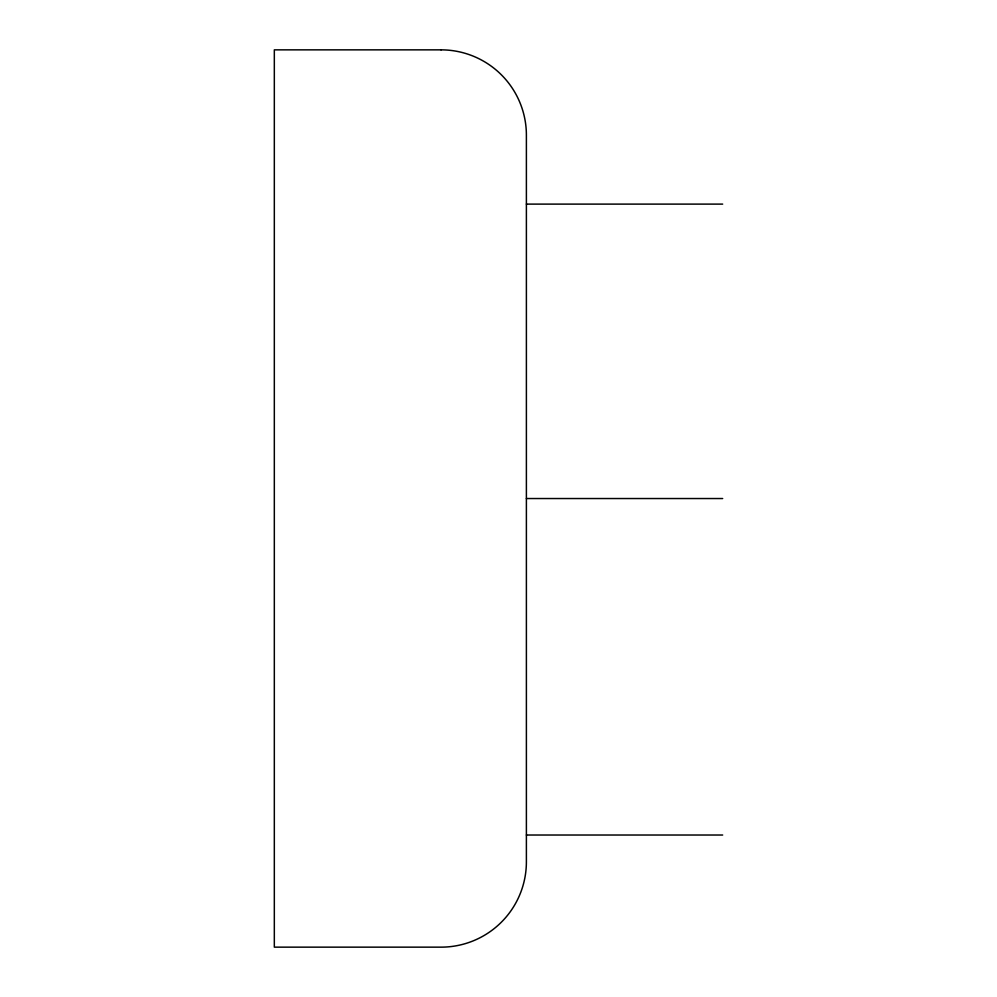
<?xml version="1.0" encoding="UTF-8"?>
<svg xmlns="http://www.w3.org/2000/svg" width="997" height="997" viewBox="0 0 997 997"><rect width="100%" height="100%" fill="white"/><g stroke="black" fill="none" stroke-linecap="round" stroke-linejoin="round"><path stroke-width="1.5" d="M526.391 204.111L722.675 204.111M526.391 498.537L722.675 498.537M526.391 835.025L722.675 835.025M441.06 49.85L274.325 49.85L274.325 947.15L441.06 947.15A85.331 85.331 0 0 0 526.391 861.857L526.391 135.218A85.331 85.331 0 0 0 441.06 49.85"/></g></svg>
